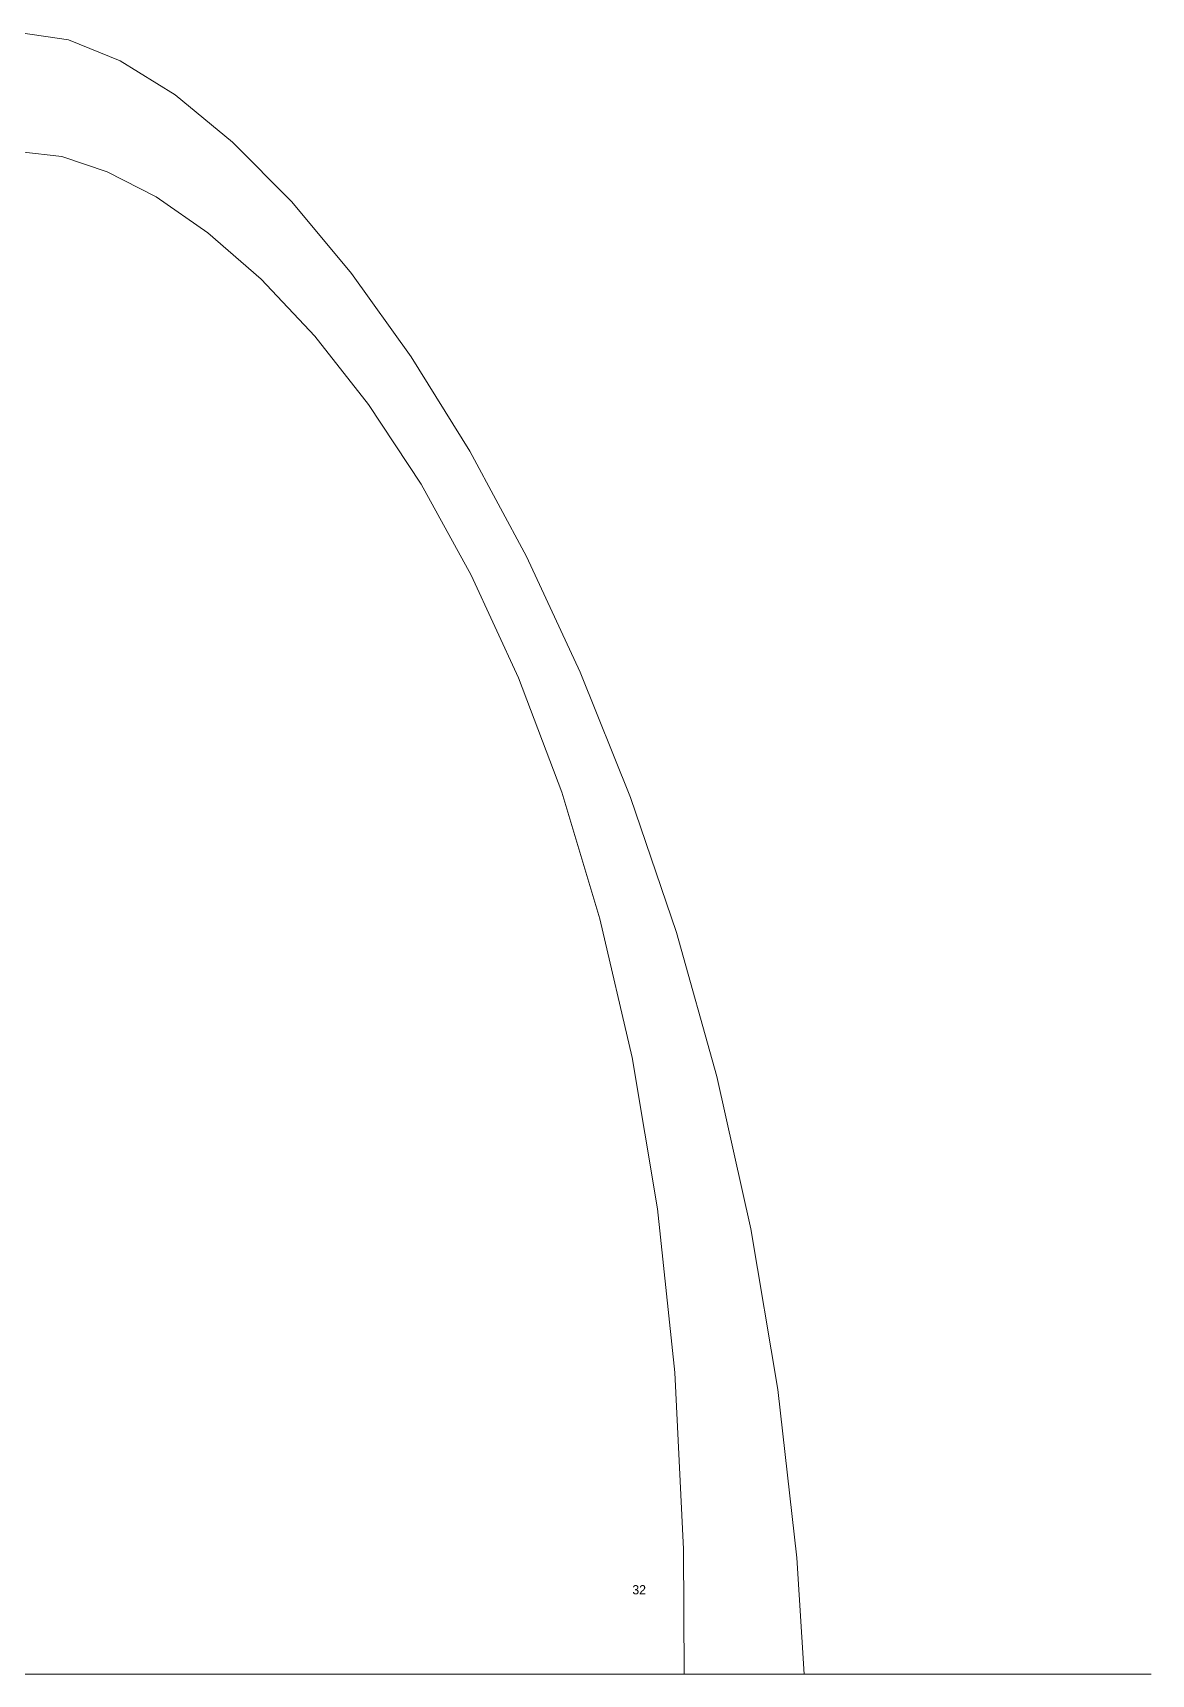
# Model space of a CAD drawing. Header units: inches. Extents: x -92.2 to -4.3, y -5886.5 to -5847.2.
# Drawn here: x -41.59 to -37.51, y -5853.2 to -5847.21 of the extents above; entities that cross this region are included whole.
import ezdxf

# ---------------------------------------------------------------- set-up
doc = ezdxf.new("R2010")
doc.units = ezdxf.units.IN
doc.header["$LTSCALE"] = 0.2
doc.header["$MEASUREMENT"] = 0
doc.layers.get('0').update_dxf_attribs({"lineweight": 0})
doc.layers.add('ARCHES', color=7, linetype='Continuous', lineweight=0)
doc.styles.add('Tw Cen MT', font='Tw Cen MT')

msp = doc.modelspace()

# ---------------------------------------------------------------- linework, layer by layer
at = {"color": 250, "linetype": 'Continuous', "lineweight": 0}
msp.add_line((-37.513007, -5853.201482), (-90.888007, -5853.201482), dxfattribs=at)
at = {"layer": 'ARCHES', "color": 250, "lineweight": 0}
msp.add_lwpolyline([(-41.638089, -5847.211101), (-41.464671, -5847.236815), (-41.275938, -5847.312898), (-41.07507, -5847.437761), (-40.865248, -5847.609815), (-40.649652, -5847.827472), (-40.431463, -5848.089141), (-40.213862, -5848.393236), (-40.000028, -5848.738166), (-39.793143, -5849.122343), (-39.596386, -5849.544178), (-39.412939, -5850.002083), (-39.245981, -5850.494467), (-39.098694, -5851.019743), (-38.974258, -5851.576322), (-38.875853, -5852.162614), (-38.80666, -5852.777031), (-38.778852, -5853.201483), (-38.786326, -5853.201483), (-38.801781, -5853.201483), (-38.824077, -5853.201483), (-38.852073, -5853.201483), (-38.88463, -5853.201483), (-38.920607, -5853.201483), (-38.958865, -5853.201483), (-38.998262, -5853.201483), (-39.03766, -5853.201483), (-39.075917, -5853.201483), (-39.111894, -5853.201483), (-39.144451, -5853.201483), (-39.172447, -5853.201483), (-39.194743, -5853.201483), (-39.210198, -5853.201483), (-39.217672, -5853.201483), (-39.219787, -5852.7453), (-39.251478, -5852.100586), (-39.31525, -5851.5027), (-39.407642, -5850.950922), (-39.525192, -5850.444528), (-39.664439, -5849.982797), (-39.821921, -5849.565005), (-39.994176, -5849.190432), (-40.177742, -5848.858353), (-40.369159, -5848.568048), (-40.564963, -5848.318794), (-40.761694, -5848.109868), (-40.95589, -5847.940548), (-41.144089, -5847.810112), (-41.32283, -5847.717838), (-41.48865, -5847.663003), (-41.638089, -5847.644885)], dxfattribs=at)

# ---------------------------------------------------------------- texts
at = {"layer": 'ARCHES', "color": 250, "insert": (-39.406535, -5852.876642), "char_height": 0.0335457, "width": 0.06069554, "attachment_point": 1, "line_spacing_factor": 1.06639, "style": 'Tw Cen MT'}
msp.add_mtext('32', dxfattribs=at)

doc.saveas('drawing.dxf')
